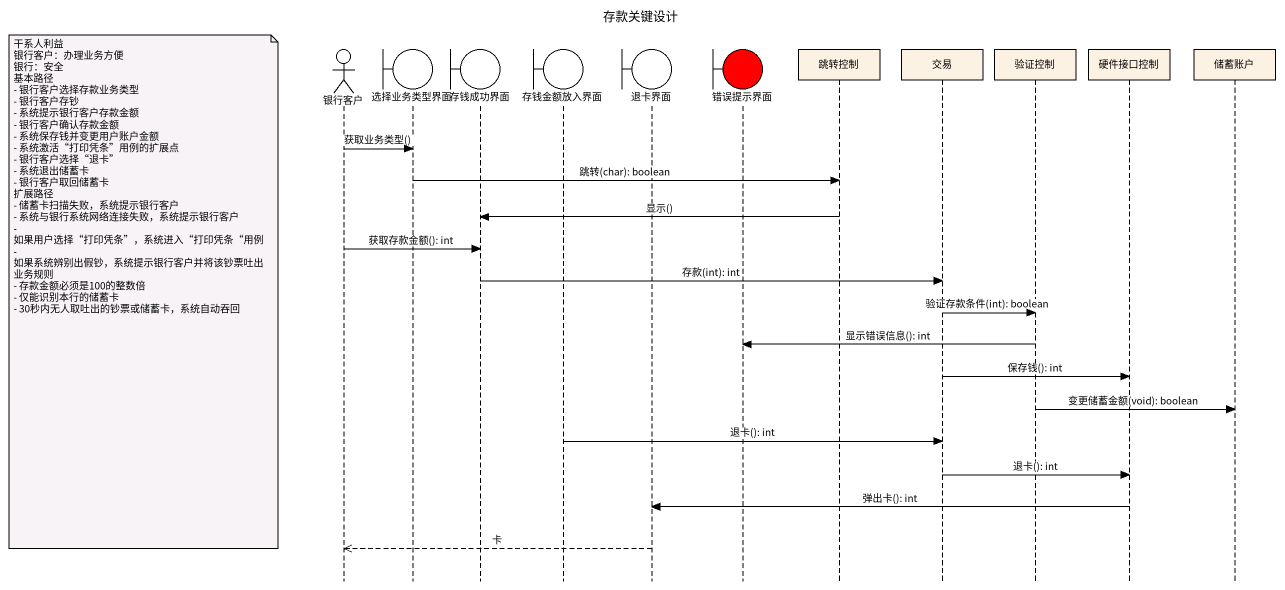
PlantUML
@startuml
title 存款关键设计
hide footbox
actor 银行客户
boundary 选择业务类型界面
boundary 存钱成功界面
boundary 存钱金额放入界面
boundary 退卡界面
boundary 错误提示界面 #FF0000
participant 跳转控制
participant 交易
participant 验证控制
participant 硬件接口控制
participant 储蓄账户

银行客户 -> 选择业务类型界面 : 获取业务类型()
选择业务类型界面 -> 跳转控制 : 跳转(char): boolean
跳转控制 -> 存钱成功界面 : 显示()
银行客户 -> 存钱成功界面 : 获取存款金额(): int
存钱成功界面 -> 交易 : 存款(int): int
note left of 银行客户
  干系人利益
  银行客户：办理业务方便
  银行：安全
  基本路径
  - 银行客户选择存款业务类型
  - 银行客户存钞
  - 系统提示银行客户存款金额
  - 银行客户确认存款金额
  - 系统保存钱并变更用户账户金额
  - 系统激活“打印凭条”用例的扩展点
  - 银行客户选择“退卡”
  - 系统退出储蓄卡
  - 银行客户取回储蓄卡
  扩展路径
  - 储蓄卡扫描失败，系统提示银行客户
  - 系统与银行系统网络连接失败，系统提示银行客户
  - 如果用户选择“打印凭条”，系统进入“打印凭条“用例
  - 如果系统辨别出假钞，系统提示银行客户并将该钞票吐出
  业务规则
  - 存款金额必须是100的整数倍
  - 仅能识别本行的储蓄卡
  - 30秒内无人取吐出的钞票或储蓄卡，系统自动吞回
end note
交易 -> 验证控制 : 验证存款条件(int): boolean
验证控制 -> 错误提示界面 : 显示错误信息(): int
交易 -> 硬件接口控制 : 保存钱(): int
验证控制 -> 储蓄账户 : 变更储蓄金额(void): boolean
存钱金额放入界面 -> 交易 : 退卡(): int
交易 -> 硬件接口控制 : 退卡(): int
硬件接口控制 -> 退卡界面 : 弹出卡(): int
退卡界面 -->> 银行客户 : 卡
@enduml
